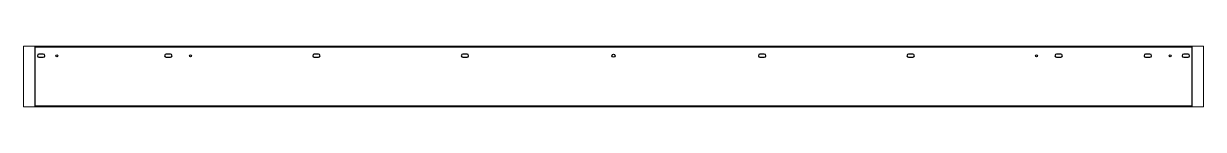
# Paper-space layout 'Layout1' of a CAD drawing. Header units: millimetres. Extents: x 0 to 257, y 91 to 104.
# The model-space entities are those that its viewports show. They can reach past a viewport. Long polylines and large blocks are cut down to what shows.
import ezdxf

# ---------------------------------------------------------------- set-up
doc = ezdxf.new("R2010")
doc.units = ezdxf.units.MM
doc.header["$LTSCALE"] = 25
doc.layers.add('3_Pezzi', color=7, linetype='Continuous')
doc.layers.add('5_Bulloni', color=7, linetype='Continuous')

msp = doc.modelspace()

# ---------------------------------------------------------------- linework, layer by layer
at = {"layer": '3_Pezzi', "color": 3, "linetype": 'Continuous'}
for p, q in [((0, 100), (3892.8, 100)), ((0, -100), (0, 100)), ((3892.8, 100), (3892.8, -100)), ((3892.8, -100), (0, -100))]:
    msp.add_line(p, q, dxfattribs=at)
at = {"layer": '5_Bulloni', "color": 4, "linetype": 'Continuous'}
for p, q in [((27.4, 75.2), (12.9, 75.2)), ((12.9, 64.7), (27.4, 64.7)), ((455.4, 75.2), (440.9, 75.2)), ((440.9, 64.7), (455.4, 64.7)), ((953.7, 75.2), (939.2, 75.2)), ((939.2, 64.7), (953.7, 64.7)), ((1453.7, 75.2), (1439.2, 75.2)), ((1439.2, 64.7), (1453.7, 64.7)), ((2453.7, 75.2), (2439.2, 75.2)), ((2439.2, 64.7), (2453.7, 64.7)), ((2953.7, 75.2), (2939.2, 75.2)), ((2939.2, 64.7), (2953.7, 64.7)), ((3451.9, 75.2), (3437.4, 75.2)), ((3437.4, 64.7), (3451.9, 64.7)), ((3751.9, 75.2), (3737.4, 75.2)), ((3737.4, 64.7), (3751.9, 64.7)), ((3879.9, 75.2), (3865.4, 75.2)), ((3865.4, 64.7), (3879.9, 64.7))]:
    msp.add_line(p, q, dxfattribs=at)
at = {"layer": '5_Bulloni', "color": 2, "linetype": 'Continuous'}
for centre, radius in [((73.1, 70), 3.25), ((523.2, 70), 3.25), ((1946.4, 70), 5.25), ((3369.6, 70), 3.25), ((3819.7, 70), 3.25)]:
    msp.add_circle(centre, radius, dxfattribs=at)
at = {"layer": '5_Bulloni', "color": 4, "linetype": 'Continuous'}
for centre, start, end in [((12.9, 70), 90, 270), ((27.4, 70), 270, 90), ((440.9, 70), 90, 270), ((455.4, 70), 270, 90), ((939.2, 70), 90, 270), ((953.7, 70), 270, 90), ((1439.2, 70), 90, 270), ((1453.7, 70), 270, 90), ((2439.2, 70), 90, 270), ((2453.7, 70), 270, 90), ((2939.2, 70), 90, 270), ((2953.7, 70), 270, 90), ((3437.4, 70), 90, 270), ((3451.9, 70), 270, 90), ((3737.4, 70), 90, 270), ((3751.9, 70), 270, 90), ((3865.4, 70), 90, 270), ((3879.9, 70), 270, 90)]:
    msp.add_arc(centre, 5.25, start, end, dxfattribs=at)

psp = doc.layouts.get("Layout1")

# ---------------------------------------------------------------- viewports
at = {"layer": '0'}
psp.add_viewport(center=(128.5, 97.5), size=(257, 13.20388), view_center_point=(1946.4, 0), view_height=204.00019, dxfattribs=at)

doc.saveas('drawing.dxf')
